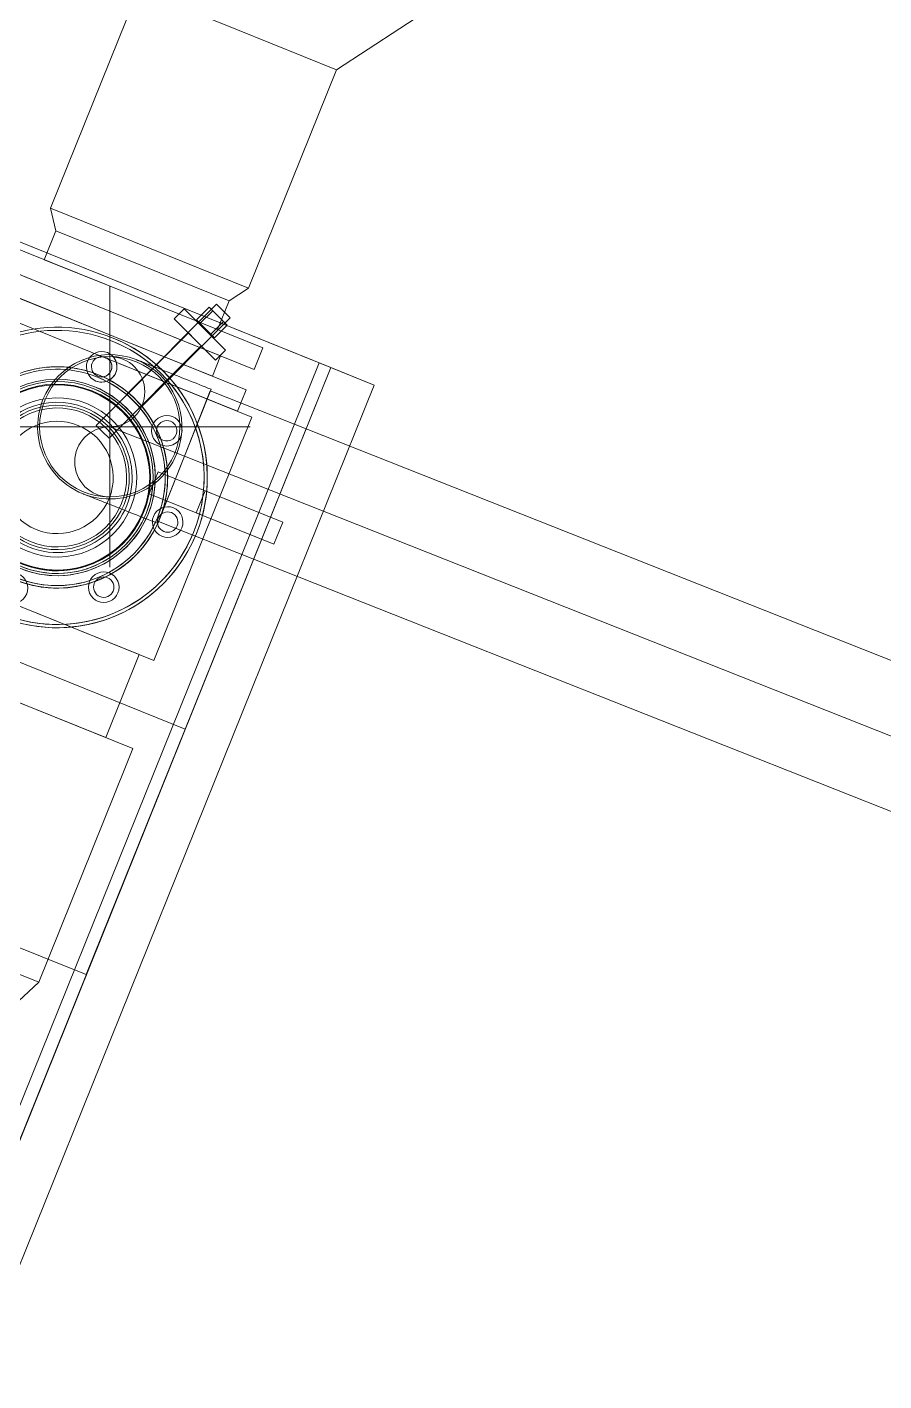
# Model space of a CAD drawing. Header units: metres. Extents: x -207 to 292, y -187 to 169.
# Drawn here: x -84.166 to -83.494, y -63.319 to -62.258 of the extents above; entities that cross this region are included whole.
import ezdxf

# ---------------------------------------------------------------- set-up
doc = ezdxf.new("R2010")
doc.units = ezdxf.units.M
for name, color, linetype, lineweight in [('M-EQPM', 7, 'Continuous', 9), ('P-PIPE', 7, 'Continuous', 9), ('P-PIPE-CNTR', 7, 'Continuous', 9)]:
    doc.layers.add(name, color=color, linetype=linetype, lineweight=lineweight)

# ---------------------------------------------------------------- blocks, each defined once
blk = doc.blocks.new('M_Sistema Bombas-Valvulas - M_Sistema Bombas-Valvulas-2207436-PLANTA EMPLAZAMIENTO ACTUALIZADO')
at = {"layer": 'M-EQPM'}
for p, q in [((-0.3529, 0.1597), (-0.3529, -0.167)), ((-0.3529, 0.1597), (-0.3529, -0.167)), ((-0.1453, -0.167), (-0.1453, 0.1597)), ((-0.1453, 0.1597), (-0.1453, -0.167)), ((0.1602, 0.1597), (0.1602, -0.167)), ((0.1602, -0.1569), (0.1602, 0.1493)), ((0.1011, 0), (0.1011, 0.124)), ((0.1011, 0), (0.1011, 0.1117)), ((0.1192, 0), (0.1192, 0.1117)), ((0.1364, 0), (0.1364, 0.1117)), ((0.1545, 0), (0.1545, 0.1117)), ((0.1192, 0), (0.1192, 0.0833)), ((0.1364, 0.0833), (0.1364, 0)), ((0.1938, 0.0837), (0.1789, 0.0733)), ((0.3784, 0.0837), (0.1938, 0.0837)), ((0.1938, 0.0837), (0.1938, 0)), ((0.3784, 0), (0.3784, 0.0837)), ((0.1789, 0.0733), (0.1545, 0.0733)), ((0.1545, 0), (0.1545, 0.0733)), ((0.1789, 0), (0.1789, 0.0733)), ((-0.3724, -0.1347), (-0.3724, 0)), ((-0.1749, -0.1117), (-0.1749, 0)), ((-0.1749, -0.1347), (-0.1749, 0)), ((-0.1046, 0), (-0.1046, -0.124)), ((-0.1046, -0.1117), (-0.1046, 0)), ((0.1011, -0.1117), (0.1011, 0)), ((0.1011, -0.124), (0.1011, 0)), ((0.1192, -0.0833), (0.1192, 0)), ((0.1192, -0.1117), (0.1192, 0)), ((0.1364, 0), (0.1364, -0.0833)), ((0.1364, -0.1117), (0.1364, 0)), ((0.1545, -0.1117), (0.1545, 0)), ((0.1545, -0.0733), (0.1545, 0)), ((0.1789, -0.0733), (0.1789, 0)), ((0.1938, 0), (0.1938, -0.0837)), ((0.3784, -0.0837), (0.3784, 0)), ((0.0437, -0.0263), (0.0465, -0.0197)), ((0.0465, -0.0197), (0.0493, -0.0132)), ((0.1436, -0.0532), (0.0493, -0.0132)), ((0.0437, -0.0263), (0.138, -0.0663)), ((0.081, -0.0262), (0.0751, -0.0401)), ((0.081, -0.0262), (0.0751, -0.0401)), ((0.1727, -0.0651), (0.081, -0.0262)), ((0.0751, -0.0401), (0.1668, -0.079)), ((0.1408, -0.0598), (0.1497, -0.0387)), ((0.1598, -0.043), (0.1497, -0.0387)), ((0.1598, -0.043), (0.1509, -0.064)), ((0.1318, -0.0809), (0.1408, -0.0598)), ((0.138, -0.0663), (0.1408, -0.0598)), ((0.1408, -0.0598), (0.1436, -0.0532)), ((0.1554, -0.0551), (0.1476, -0.0735)), ((0.1538, -0.0588), (0.1492, -0.0698)), ((0.1554, -0.0551), (0.1538, -0.0588)), ((0.1669, -0.0644), (0.1538, -0.0588)), ((0.1685, -0.0607), (0.1554, -0.0551)), ((0.1685, -0.0607), (0.1554, -0.0551)), ((0.1607, -0.0791), (0.1685, -0.0607)), ((0.1669, -0.0644), (0.1685, -0.0607)), ((0.0337, -0.0718), (0.015, -0.0718)), ((0.015, -0.0718), (0.015, -0.1116)), ((0.015, -0.0718), (0.015, -0.1773)), ((0.0337, -0.0718), (0.015, -0.0718)), ((0.0337, -0.1116), (0.0337, -0.0718)), ((0.0337, -0.1773), (0.0337, -0.0718)), ((0.1509, -0.064), (0.1419, -0.0851)), ((0.1492, -0.0698), (0.1476, -0.0735)), ((0.1476, -0.0735), (0.1607, -0.0791)), ((0.1607, -0.0791), (0.1476, -0.0735)), ((0.1492, -0.0698), (0.1622, -0.0753)), ((0.1545, -0.0733), (0.1789, -0.0733)), ((0.1622, -0.0753), (0.1669, -0.0644)), ((0.1668, -0.079), (0.1727, -0.0651)), ((0.1668, -0.079), (0.1727, -0.0651)), ((0.1789, -0.0733), (0.1938, -0.0837)), ((0.1192, -0.0833), (0.1364, -0.0833)), ((0.1318, -0.0809), (0.1419, -0.0851)), ((0.1607, -0.0791), (0.1622, -0.0753)), ((0.1938, -0.0837), (0.3784, -0.0837)), ((0.3784, -0.0837), (0.4512, -0.1347)), ((-0.4597, -0.0939), (-0.3724, -0.1347)), ((-0.1749, -0.1117), (-0.1046, -0.1117)), ((0.015, -0.1116), (0.0337, -0.1116)), ((0.015, -0.1773), (0.015, -0.1116)), ((0.0337, -0.1116), (0.0337, -0.1773)), ((0.1011, -0.1117), (0.1192, -0.1117)), ((0.1364, -0.1117), (0.1545, -0.1117)), ((-0.1046, -0.124), (0.1011, -0.124)), ((-0.3724, -0.1347), (-0.1904, -0.1347)), ((-0.1904, -0.1347), (-0.1749, -0.1347)), ((-0.6816, -0.1569), (0.1602, -0.1569)), ((0.1602, -0.1569), (-0.6816, -0.1569)), ((0.1602, -0.1569), (0.1602, -0.2036)), ((-0.6816, -0.167), (0.1602, -0.167)), ((0.1602, -0.167), (-0.6816, -0.167)), ((-0.1453, -0.167), (-0.3529, -0.167)), ((-0.3529, -0.167), (-0.1453, -0.167)), ((0.1602, -0.167), (0.1602, -0.2036)), ((0.0337, -0.1773), (0.015, -0.1773)), ((0.1602, -0.2036), (-0.6816, -0.2036)), ((0.1602, -0.2036), (-0.6816, -0.2036))]:
    blk.add_line(p, q, dxfattribs=at)
at = {"layer": 'M-EQPM', "flags": 128}
for points in [[(0.0868, 0), (0.0867, 0.0035), (0.0865, 0.0069), (0.0861, 0.0104), (0.0857, 0.0138), (0.085, 0.0172), (0.0843, 0.0206), (0.0834, 0.024), (0.0824, 0.0273), (0.0812, 0.0306), (0.0799, 0.0338), (0.0785, 0.037), (0.077, 0.0401), (0.0753, 0.0431), (0.0735, 0.0461), (0.0716, 0.049), (0.0696, 0.0518), (0.0675, 0.0546)], [(-0.0865, -0.0069), (-0.0861, -0.0104), (-0.0857, -0.0138), (-0.085, -0.0172), (-0.0843, -0.0206), (-0.0834, -0.024), (-0.0824, -0.0273), (-0.0812, -0.0306), (-0.0799, -0.0338), (-0.0785, -0.037), (-0.077, -0.0401), (-0.0753, -0.0431), (-0.0735, -0.0461), (-0.0716, -0.049), (-0.0696, -0.0518), (-0.0675, -0.0546), (-0.0652, -0.0572), (-0.0629, -0.0598), (-0.0605, -0.0622), (-0.0579, -0.0646), (-0.0553, -0.0669), (-0.0526, -0.069), (-0.0498, -0.0711), (-0.0469, -0.073), (-0.0439, -0.0748), (-0.0409, -0.0765), (-0.0378, -0.0781), (-0.0347, -0.0795), (-0.0314, -0.0809), (-0.0282, -0.0821), (-0.0249, -0.0831), (-0.0215, -0.0841), (-0.0182, -0.0848), (-0.0147, -0.0855), (-0.0113, -0.086), (-0.0079, -0.0864), (-0.0044, -0.0867), (-0.0009, -0.0868), (0.0025, -0.0867), (0.006, -0.0866), (0.0095, -0.0863), (0.0129, -0.0858), (0.0163, -0.0852), (0.0197, -0.0845), (0.0231, -0.0836), (0.0264, -0.0827), (0.0297, -0.0815), (0.0329, -0.0803), (0.0361, -0.0789), (0.0392, -0.0774), (0.0423, -0.0758), (0.0453, -0.074), (0.0482, -0.0721), (0.0511, -0.0702), (0.0538, -0.0681), (0.0565, -0.0658), (0.0591, -0.0635), (0.0616, -0.0611), (0.064, -0.0586), (0.0663, -0.056), (0.0685, -0.0533), (0.0705, -0.0505), (0.0725, -0.0477), (0.0744, -0.0447), (0.0761, -0.0417), (0.0777, -0.0386), (0.0792, -0.0355), (0.0805, -0.0323), (0.0818, -0.0291), (0.0829, -0.0258), (0.0838, -0.0224), (0.0846, -0.0191), (0.0853, -0.0157), (0.0859, -0.0122), (0.0863, -0.0088), (0.0866, -0.0053), (0.0867, -0.0019), (0.0868, 0)]]:
    blk.add_lwpolyline(points, dxfattribs=at)
at = {"layer": 'M-EQPM'}
for centre, radius, start, end in [((0, 0), 0.1178, 0, 180), ((0, 0), 0.1178, 0, 180), ((0, 0), 0.1178, 0, 180), ((0, 0), 0.1178, 0, 180), ((0, 0), 0.1178, 0, 180), ((0, 0), 0.1178, 0, 180), ((0, 0), 0.1178, 360, 180), ((0, 0), 0.1178, 360, 180), ((0, 0), 0.1153, 0, 180), ((0, 0), 0.1153, 0, 180), ((0, 0), 0.1153, 360, 180), ((0, 0), 0.1153, 360, 180), ((0, 0), 0.0867, 0, 180), ((0, 0), 0.0867, 360, 180), ((0, 0), 0.0867, 360, 180), ((0, 0), 0.0867, 360, 180), ((0, 0), 0.0848, 0, 180), ((0, 0), 0.0848, 0, 180), ((0, 0), 0.0848, 360, 180), ((0, 0), 0.0848, 360, 180), ((0, 0), 0.077, 360, 180), ((0, 0), 0.077, 0, 180), ((0, 0), 0.0753, 0, 180), ((0, 0), 0.0753, 360, 180), ((0, 0), 0.0732, 0, 180), ((0, 0), 0.0732, 0, 180), ((0, 0), 0.0732, 0, 180), ((0, 0), 0.0732, 0, 180), ((0, 0), 0.0732, 360, 180), ((0, 0), 0.0732, 0, 180), ((0, 0), 0.0726, 0, 180), ((0, 0), 0.0726, 360, 180), ((0, 0), 0.0624, 360, 180), ((0, 0), 0.0624, 360, 180), ((0, 0), 0.0624, 360, 180), ((0, 0), 0.0624, 360, 180), ((0, 0), 0.0624, 360, 180), ((0, 0), 0.0624, 360, 180), ((0, 0), 0.0589, 0, 180), ((0, 0), 0.0589, 0, 180), ((0, 0), 0.0566, 360, 180), ((0, 0), 0.0545, 360, 180), ((0, 0), 0.0545, 360, 180), ((0, 0), 0.044, 360, 180), ((0, 0), 0.044, 360, 180), ((0, 0), 0.044, 360, 180), ((0, 0), 0.044, 360, 180), ((0.0935, 0), 0.012, 0, 180), ((0.0935, 0), 0.012, 0, 180), ((0.0935, 0), 0.012, 0, 180), ((0.0935, 0), 0.012, 0, 180), ((0.0935, 0), 0.012, 0, 180), ((0.0935, 0), 0.012, 0, 180), ((0.0935, 0), 0.012, 0, 180), ((0.0935, 0), 0.012, 0, 180), ((0.0935, 0), 0.012, 0, 180), ((0.0935, 0), 0.012, 0, 180), ((0.0935, 0), 0.012, 0, 180), ((0.0935, 0), 0.012, 0, 180), ((0, 0), 0.1178, 180, 0), ((0, 0), 0.1178, 180, 0), ((0, 0), 0.1178, 180, 0), ((0, 0), 0.1178, 180, 0), ((0, 0), 0.1178, 180, 0), ((0, 0), 0.1178, 180, 0), ((0, 0), 0.1178, 180, 360), ((0, 0), 0.1178, 180, 360), ((0, 0), 0.1153, 180, 0), ((0, 0), 0.1153, 180, 0), ((0, 0), 0.1153, 180, 360), ((0, 0), 0.1153, 180, 360), ((-0.0935, 0), 0.012, 180, 360), ((-0.0935, 0), 0.012, 180, 360), ((-0.0935, 0), 0.012, 180, 360), ((-0.0935, 0), 0.012, 180, 360), ((-0.0935, 0), 0.012, 180, 360), ((-0.0935, 0), 0.012, 180, 360), ((-0.0935, 0), 0.012, 180, 360), ((-0.0935, 0), 0.012, 180, 360), ((-0.0935, 0), 0.012, 180, 360), ((-0.0935, 0), 0.012, 180, 360), ((-0.0935, 0), 0.012, 180, 360), ((-0.0935, 0), 0.012, 180, 360), ((0, 0), 0.0867, 180, 0), ((0, 0), 0.0867, 180, 360), ((0, 0), 0.0867, 180, 360), ((0, 0), 0.0867, 180, 360), ((0, 0), 0.0848, 180, 0), ((0, 0), 0.0848, 180, 0), ((0, 0), 0.0848, 180, 360), ((0, 0), 0.0848, 180, 360), ((0, 0), 0.077, 180, 360), ((0, 0), 0.077, 180, 0), ((0, 0), 0.0753, 180, 0), ((0, 0), 0.0753, 180, 360), ((0, 0), 0.0732, 180, 0), ((0, 0), 0.0732, 180, 0), ((0, 0), 0.0732, 180, 0), ((0, 0), 0.0732, 180, 0), ((0, 0), 0.0732, 180, 360), ((0, 0), 0.0732, 180, 0), ((0, 0), 0.0726, 180, 0), ((0, 0), 0.0726, 180, 360), ((0, 0), 0.0624, 180, 360), ((0, 0), 0.0624, 180, 360), ((0, 0), 0.0624, 180, 360), ((0, 0), 0.0624, 180, 360), ((0, 0), 0.0624, 180, 360), ((0, 0), 0.0624, 180, 360), ((0, 0), 0.0589, 180, 0), ((0, 0), 0.0589, 180, 0), ((0, 0), 0.0566, 180, 360), ((0, 0), 0.0545, 180, 360), ((0, 0), 0.0545, 180, 360), ((0, 0), 0.044, 180, 360), ((0, 0), 0.044, 180, 360), ((0, 0), 0.044, 180, 360), ((0, 0), 0.044, 180, 360), ((0.0935, 0), 0.012, 180, 360), ((0.0935, 0), 0.012, 180, 0), ((0.0935, 0), 0.012, 180, 360), ((0.0935, 0), 0.012, 180, 0), ((0.0935, 0), 0.012, 180, 360), ((0.0935, 0), 0.012, 180, 0), ((0.0935, 0), 0.012, 180, 360), ((0.0935, 0), 0.012, 180, 0), ((0.0935, 0), 0.012, 180, 360), ((0.0935, 0), 0.008, 0, 180), ((0.0935, 0), 0.008, 0, 180), ((0.0935, 0), 0.008, 0, 180), ((0.0935, 0), 0.008, 0, 180), ((0.0935, 0), 0.008, 0, 180), ((0.0935, 0), 0.008, 0, 180), ((0.0935, 0), 0.008, 0, 180), ((0.0935, 0), 0.008, 0, 180), ((0.0935, 0), 0.008, 0, 180), ((0.0935, 0), 0.008, 0, 180), ((0.0935, 0), 0.008, 0, 180), ((0.0935, 0), 0.008, 0, 180), ((0.0935, 0), 0.008, 0, 180), ((0.0935, 0), 0.008, 0, 180), ((0.0935, 0), 0.008, 0, 180), ((0.0935, 0), 0.008, 0, 180), ((0.0935, 0), 0.008, 0, 180), ((0.0935, 0), 0.008, 0, 180), ((0.0935, 0), 0.008, 180, 360), ((0.0935, 0), 0.008, 180, 0), ((0.0935, 0), 0.008, 180, 360), ((0.0935, 0), 0.008, 180, 0), ((0.0935, 0), 0.008, 180, 360), ((0.0935, 0), 0.008, 180, 0), ((0.0935, 0), 0.008, 180, 360), ((0.0935, 0), 0.008, 180, 0), ((0.0935, 0), 0.008, 180, 360), ((0.0935, 0), 0.008, 180, 0), ((0.0935, 0), 0.008, 180, 360), ((0.0935, 0), 0.008, 180, 0), ((0.0935, 0), 0.008, 180, 360), ((0.0935, 0), 0.008, 180, 0), ((0.0935, 0), 0.008, 180, 360), ((0.0935, 0), 0.008, 180, 0), ((0.0935, 0), 0.008, 180, 360), ((0.0935, 0), 0.012, 180, 0), ((0.0935, 0), 0.012, 180, 360), ((0.0935, 0), 0.012, 180, 360), ((0.0935, 0), 0.008, 180, 360), ((-0.0661, -0.0661), 0.012, 45, 225), ((-0.0661, -0.0661), 0.012, 45, 225), ((-0.0661, -0.0661), 0.012, 45, 225), ((-0.0661, -0.0661), 0.012, 45, 225), ((-0.0661, -0.0661), 0.012, 45, 225), ((-0.0661, -0.0661), 0.012, 45, 225), ((-0.0661, -0.0661), 0.012, 45, 225), ((-0.0661, -0.0661), 0.012, 45, 225), ((-0.0661, -0.0661), 0.012, 45, 225), ((-0.0661, -0.0661), 0.012, 45, 225), ((-0.0661, -0.0661), 0.012, 45, 225), ((-0.0661, -0.0661), 0.012, 45, 225), ((-0.0661, -0.0661), 0.012, 225, 45), ((-0.0661, -0.0661), 0.012, 225, 45), ((-0.0661, -0.0661), 0.012, 225, 45), ((-0.0661, -0.0661), 0.012, 225, 45), ((-0.0661, -0.0661), 0.012, 225, 45), ((-0.0661, -0.0661), 0.012, 225, 45), ((-0.0661, -0.0661), 0.012, 225, 45), ((-0.0661, -0.0661), 0.012, 225, 45), ((-0.0661, -0.0661), 0.012, 225, 45), ((-0.0661, -0.0661), 0.012, 225, 45), ((-0.0661, -0.0661), 0.012, 225, 45), ((-0.0661, -0.0661), 0.012, 225, 45), ((-0.0661, -0.0661), 0.008, 45, 225), ((-0.0661, -0.0661), 0.008, 45, 225), ((-0.0661, -0.0661), 0.008, 45, 225), ((-0.0661, -0.0661), 0.008, 45, 225), ((-0.0661, -0.0661), 0.008, 45, 225), ((-0.0661, -0.0661), 0.008, 45, 225), ((-0.0661, -0.0661), 0.008, 45, 225), ((-0.0661, -0.0661), 0.008, 45, 225), ((-0.0661, -0.0661), 0.008, 45, 225), ((-0.0661, -0.0661), 0.008, 45, 225), ((-0.0661, -0.0661), 0.008, 45, 225), ((-0.0661, -0.0661), 0.008, 45, 225), ((-0.0661, -0.0661), 0.008, 45, 225), ((-0.0661, -0.0661), 0.008, 45, 225), ((-0.0661, -0.0661), 0.008, 45, 225), ((-0.0661, -0.0661), 0.008, 45, 225), ((-0.0661, -0.0661), 0.008, 45, 225), ((-0.0661, -0.0661), 0.008, 45, 225), ((-0.0661, -0.0661), 0.008, 225, 45), ((-0.0661, -0.0661), 0.008, 225, 45), ((-0.0661, -0.0661), 0.008, 225, 45), ((-0.0661, -0.0661), 0.008, 225, 45), ((-0.0661, -0.0661), 0.008, 225, 45), ((-0.0661, -0.0661), 0.008, 225, 45), ((-0.0661, -0.0661), 0.008, 225, 45), ((-0.0661, -0.0661), 0.008, 225, 45), ((-0.0661, -0.0661), 0.008, 225, 45), ((-0.0661, -0.0661), 0.008, 225, 45), ((-0.0661, -0.0661), 0.008, 225, 45), ((-0.0661, -0.0661), 0.008, 225, 45), ((-0.0661, -0.0661), 0.008, 225, 45), ((-0.0661, -0.0661), 0.008, 225, 45), ((-0.0661, -0.0661), 0.008, 225, 45), ((-0.0661, -0.0661), 0.008, 225, 45), ((-0.0661, -0.0661), 0.008, 225, 45), ((-0.0661, -0.0661), 0.008, 225, 45), ((0.0661, -0.0661), 0.012, 135, 315), ((0.0661, -0.0661), 0.012, 135, 315), ((0.0661, -0.0661), 0.012, 135, 315), ((0.0661, -0.0661), 0.012, 135, 315), ((0.0661, -0.0661), 0.012, 135, 315), ((0.0661, -0.0661), 0.012, 135, 315), ((0.0661, -0.0661), 0.012, 135, 315), ((0.0661, -0.0661), 0.012, 135, 315), ((0.0661, -0.0661), 0.012, 135, 315), ((0.0661, -0.0661), 0.012, 135, 315), ((0.0661, -0.0661), 0.012, 135, 315), ((0.0661, -0.0661), 0.012, 135, 315), ((0.0661, -0.0661), 0.012, 315, 135), ((0.0661, -0.0661), 0.012, 315, 135), ((0.0661, -0.0661), 0.012, 315, 135), ((0.0661, -0.0661), 0.012, 315, 135), ((0.0661, -0.0661), 0.012, 315, 135), ((0.0661, -0.0661), 0.012, 315, 135), ((0.0661, -0.0661), 0.012, 315, 135), ((0.0661, -0.0661), 0.012, 315, 135), ((0.0661, -0.0661), 0.012, 315, 135), ((0.0661, -0.0661), 0.012, 315, 135), ((0.0661, -0.0661), 0.012, 315, 135), ((0.0661, -0.0661), 0.012, 315, 135), ((0.0661, -0.0661), 0.008, 135, 315), ((0.0661, -0.0661), 0.008, 135, 315), ((0.0661, -0.0661), 0.008, 135, 315), ((0.0661, -0.0661), 0.008, 135, 315), ((0.0661, -0.0661), 0.008, 135, 315), ((0.0661, -0.0661), 0.008, 135, 315), ((0.0661, -0.0661), 0.008, 135, 315), ((0.0661, -0.0661), 0.008, 135, 315), ((0.0661, -0.0661), 0.008, 135, 315), ((0.0661, -0.0661), 0.008, 135, 315), ((0.0661, -0.0661), 0.008, 135, 315), ((0.0661, -0.0661), 0.008, 135, 315), ((0.0661, -0.0661), 0.008, 135, 315), ((0.0661, -0.0661), 0.008, 135, 315), ((0.0661, -0.0661), 0.008, 135, 315), ((0.0661, -0.0661), 0.008, 135, 315), ((0.0661, -0.0661), 0.008, 135, 315), ((0.0661, -0.0661), 0.008, 135, 315), ((0.0661, -0.0661), 0.008, 315, 135), ((0.0661, -0.0661), 0.008, 315, 135), ((0.0661, -0.0661), 0.008, 315, 135), ((0.0661, -0.0661), 0.008, 315, 135), ((0.0661, -0.0661), 0.008, 315, 135), ((0.0661, -0.0661), 0.008, 315, 135), ((0.0661, -0.0661), 0.008, 315, 135), ((0.0661, -0.0661), 0.008, 315, 135), ((0.0661, -0.0661), 0.008, 315, 135), ((0.0661, -0.0661), 0.008, 315, 135), ((0.0661, -0.0661), 0.008, 315, 135), ((0.0661, -0.0661), 0.008, 315, 135), ((0.0661, -0.0661), 0.008, 315, 135), ((0.0661, -0.0661), 0.008, 315, 135), ((0.0661, -0.0661), 0.008, 315, 135), ((0.0661, -0.0661), 0.008, 315, 135), ((0.0661, -0.0661), 0.008, 315, 135), ((0.0661, -0.0661), 0.008, 315, 135), ((0, -0.0935), 0.012, 90, 270), ((0, -0.0935), 0.012, 90, 270), ((0, -0.0935), 0.012, 90, 270), ((0, -0.0935), 0.012, 90, 270), ((0, -0.0935), 0.012, 90, 270), ((0, -0.0935), 0.012, 90, 270), ((0, -0.0935), 0.012, 90, 270), ((0, -0.0935), 0.012, 90, 270), ((0, -0.0935), 0.012, 90, 270), ((0, -0.0935), 0.012, 90, 270), ((0, -0.0935), 0.012, 90, 270), ((0, -0.0935), 0.012, 90, 270), ((0, -0.0935), 0.012, 270, 90), ((0, -0.0935), 0.012, 270, 90), ((0, -0.0935), 0.012, 270, 90), ((0, -0.0935), 0.012, 270, 90), ((0, -0.0935), 0.012, 270, 90), ((0, -0.0935), 0.012, 270, 90), ((0, -0.0935), 0.012, 270, 90), ((0, -0.0935), 0.012, 270, 90), ((0, -0.0935), 0.012, 270, 90), ((0, -0.0935), 0.012, 270, 90), ((0, -0.0935), 0.012, 270, 90), ((0, -0.0935), 0.012, 270, 90), ((0, -0.0935), 0.008, 90, 270), ((0, -0.0935), 0.008, 90, 270), ((0, -0.0935), 0.008, 90, 270), ((0, -0.0935), 0.008, 90, 270), ((0, -0.0935), 0.008, 90, 270), ((0, -0.0935), 0.008, 90, 270), ((0, -0.0935), 0.008, 90, 270), ((0, -0.0935), 0.008, 90, 270), ((0, -0.0935), 0.008, 90, 270), ((0, -0.0935), 0.008, 90, 270), ((0, -0.0935), 0.008, 90, 270), ((0, -0.0935), 0.008, 90, 270), ((0, -0.0935), 0.008, 90, 270), ((0, -0.0935), 0.008, 90, 270), ((0, -0.0935), 0.008, 90, 270), ((0, -0.0935), 0.008, 90, 270), ((0, -0.0935), 0.008, 90, 270), ((0, -0.0935), 0.008, 90, 270), ((0, -0.0935), 0.008, 270, 90), ((0, -0.0935), 0.008, 270, 90), ((0, -0.0935), 0.008, 270, 90), ((0, -0.0935), 0.008, 270, 90), ((0, -0.0935), 0.008, 270, 90), ((0, -0.0935), 0.008, 270, 90), ((0, -0.0935), 0.008, 270, 90), ((0, -0.0935), 0.008, 270, 90), ((0, -0.0935), 0.008, 270, 90), ((0, -0.0935), 0.008, 270, 90), ((0, -0.0935), 0.008, 270, 90), ((0, -0.0935), 0.008, 270, 90), ((0, -0.0935), 0.008, 270, 90), ((0, -0.0935), 0.008, 270, 90), ((0, -0.0935), 0.008, 270, 90), ((0, -0.0935), 0.008, 270, 90), ((0, -0.0935), 0.008, 270, 90), ((0, -0.0935), 0.008, 270, 90)]:
    blk.add_arc(centre, radius, start, end, dxfattribs=at)
blk = doc.blocks.new('M_Elbow - Generic - Standard-V7-PLANTA EMPLAZAMIENTO ACTUALIZADO')
at = {"layer": 'P-PIPE', "color": 150, "true_color": 0x007dff}
for p, q in [((-84.043, -62.5944), (-84.0221, -62.5418)), ((-84.0638, -62.6471), (-84.043, -62.5944))]:
    blk.add_line(p, q, dxfattribs=at)
at = {"layer": 'P-PIPE', "color": 150, "true_color": 0x007dff, "flags": 128}
for points in [[(-84.0221, -62.5418), (-84.0245, -62.5409), (-84.0268, -62.54), (-84.0291, -62.5391), (-84.0315, -62.5381), (-84.0338, -62.5372), (-84.036, -62.5363), (-84.0383, -62.5354), (-84.0405, -62.5345), (-84.0428, -62.5337), (-84.0449, -62.5328), (-84.0471, -62.532), (-84.0492, -62.5311), (-84.0512, -62.5303), (-84.0532, -62.5295), (-84.0552, -62.5288), (-84.0571, -62.528), (-84.0589, -62.5273), (-84.0607, -62.5266), (-84.0625, -62.5259), (-84.0641, -62.5252), (-84.0657, -62.5246), (-84.0672, -62.524), (-84.0687, -62.5234), (-84.0701, -62.5229), (-84.0714, -62.5223), (-84.0726, -62.5219), (-84.0738, -62.5214), (-84.0748, -62.521), (-84.0758, -62.5206), (-84.0767, -62.5202), (-84.0775, -62.5199), (-84.0782, -62.5196), (-84.0788, -62.5194), (-84.0794, -62.5192), (-84.0798, -62.519), (-84.0802, -62.5189), (-84.0804, -62.5188), (-84.0806, -62.5187), (-84.0807, -62.5187)], [(-84.1223, -62.6239), (-84.1223, -62.6239), (-84.1221, -62.624), (-84.1219, -62.6241), (-84.1216, -62.6242), (-84.1211, -62.6244), (-84.1206, -62.6246), (-84.12, -62.6248), (-84.1193, -62.6251), (-84.1186, -62.6254), (-84.1177, -62.6257), (-84.1167, -62.6261), (-84.1157, -62.6265), (-84.1146, -62.627), (-84.1134, -62.6274), (-84.1121, -62.6279), (-84.1107, -62.6285), (-84.1093, -62.6291), (-84.1078, -62.6297), (-84.1062, -62.6303), (-84.1046, -62.6309), (-84.1028, -62.6316), (-84.1011, -62.6323), (-84.0992, -62.633), (-84.0973, -62.6338), (-84.0954, -62.6345), (-84.0934, -62.6353), (-84.0914, -62.6361), (-84.0893, -62.637), (-84.0872, -62.6378), (-84.085, -62.6387), (-84.0828, -62.6395), (-84.0806, -62.6404), (-84.0783, -62.6413), (-84.076, -62.6422), (-84.0737, -62.6431), (-84.0714, -62.644), (-84.0691, -62.645), (-84.0668, -62.6459), (-84.0644, -62.6468), (-84.0638, -62.6471)]]:
    blk.add_lwpolyline(points, dxfattribs=at)
at = {"layer": 'P-PIPE', "color": 150, "true_color": 0x007dff}
for start, end in [(338.41, 158.41), (158.41, 338.41)]:
    blk.add_arc((-84.1015, -62.5713), 0.0566, start, end, dxfattribs=at)
blk = doc.blocks.new('YADRAN_LASQUEMAS_ARQ_MO_002_TERRAZAS_rvt-1-PLANTA EMPLAZAMIENTO ACTUALIZADO')
at = {"layer": 'P-PIPE', "color": 150, "true_color": 0x007dff}
for p, q in [((-84.0227, -62.5432), (-84.0429, -62.5944)), ((-84.0227, -62.5432), (-84.0429, -62.5944)), ((-82.9126, -62.9825), (-84.0227, -62.5432)), ((-84.0429, -62.5944), (-84.0632, -62.6455)), ((-84.0429, -62.5944), (-84.0632, -62.6455)), ((-84.0632, -62.6455), (-82.9531, -63.0848))]:
    blk.add_line(p, q, dxfattribs=at)
for centre, radius, start, end in [((-84.1015, -62.5713), 0.055, 0, 180), ((-84.1015, -62.5438), 0.0275, 270, 90), ((-84.1015, -62.5713), 0.055, 180, 0), ((-84.1015, -62.5988), 0.0275, 90, 270)]:
    blk.add_arc(centre, radius, start, end, dxfattribs=at)
at = {"layer": 'P-PIPE-CNTR', "color": 150, "true_color": 0x007dff}
for p, q in [((-84.1015, -62.6813), (-84.1015, -62.4613)), ((-84.2115, -62.5713), (-83.9915, -62.5713)), ((-84.1015, -62.5713), (-84.043, -62.5944)), ((-82.9329, -63.0336), (-84.0429, -62.5944)), ((-82.9329, -63.0336), (-84.0429, -62.5944))]:
    blk.add_line(p, q, dxfattribs=at)
at = {"layer": 'M-EQPM', "lineweight": 9, "rotation": 68.0345746143274}
blk.add_blockref('M_Sistema Bombas-Valvulas - M_Sistema Bombas-Valvulas-2207436-PLANTA EMPLAZAMIENTO ACTUALIZADO', (-84.1428, -62.611), dxfattribs=at)
at = {"layer": 'P-PIPE', "lineweight": 9}
blk.add_blockref('M_Elbow - Generic - Standard-V7-PLANTA EMPLAZAMIENTO ACTUALIZADO', (0, 0), dxfattribs=at)

msp = doc.modelspace()

# ---------------------------------------------------------------- block references
at = {"lineweight": 5}
msp.add_blockref('YADRAN_LASQUEMAS_ARQ_MO_002_TERRAZAS_rvt-1-PLANTA EMPLAZAMIENTO ACTUALIZADO', (0, 0), dxfattribs=at)

doc.saveas('drawing.dxf')
